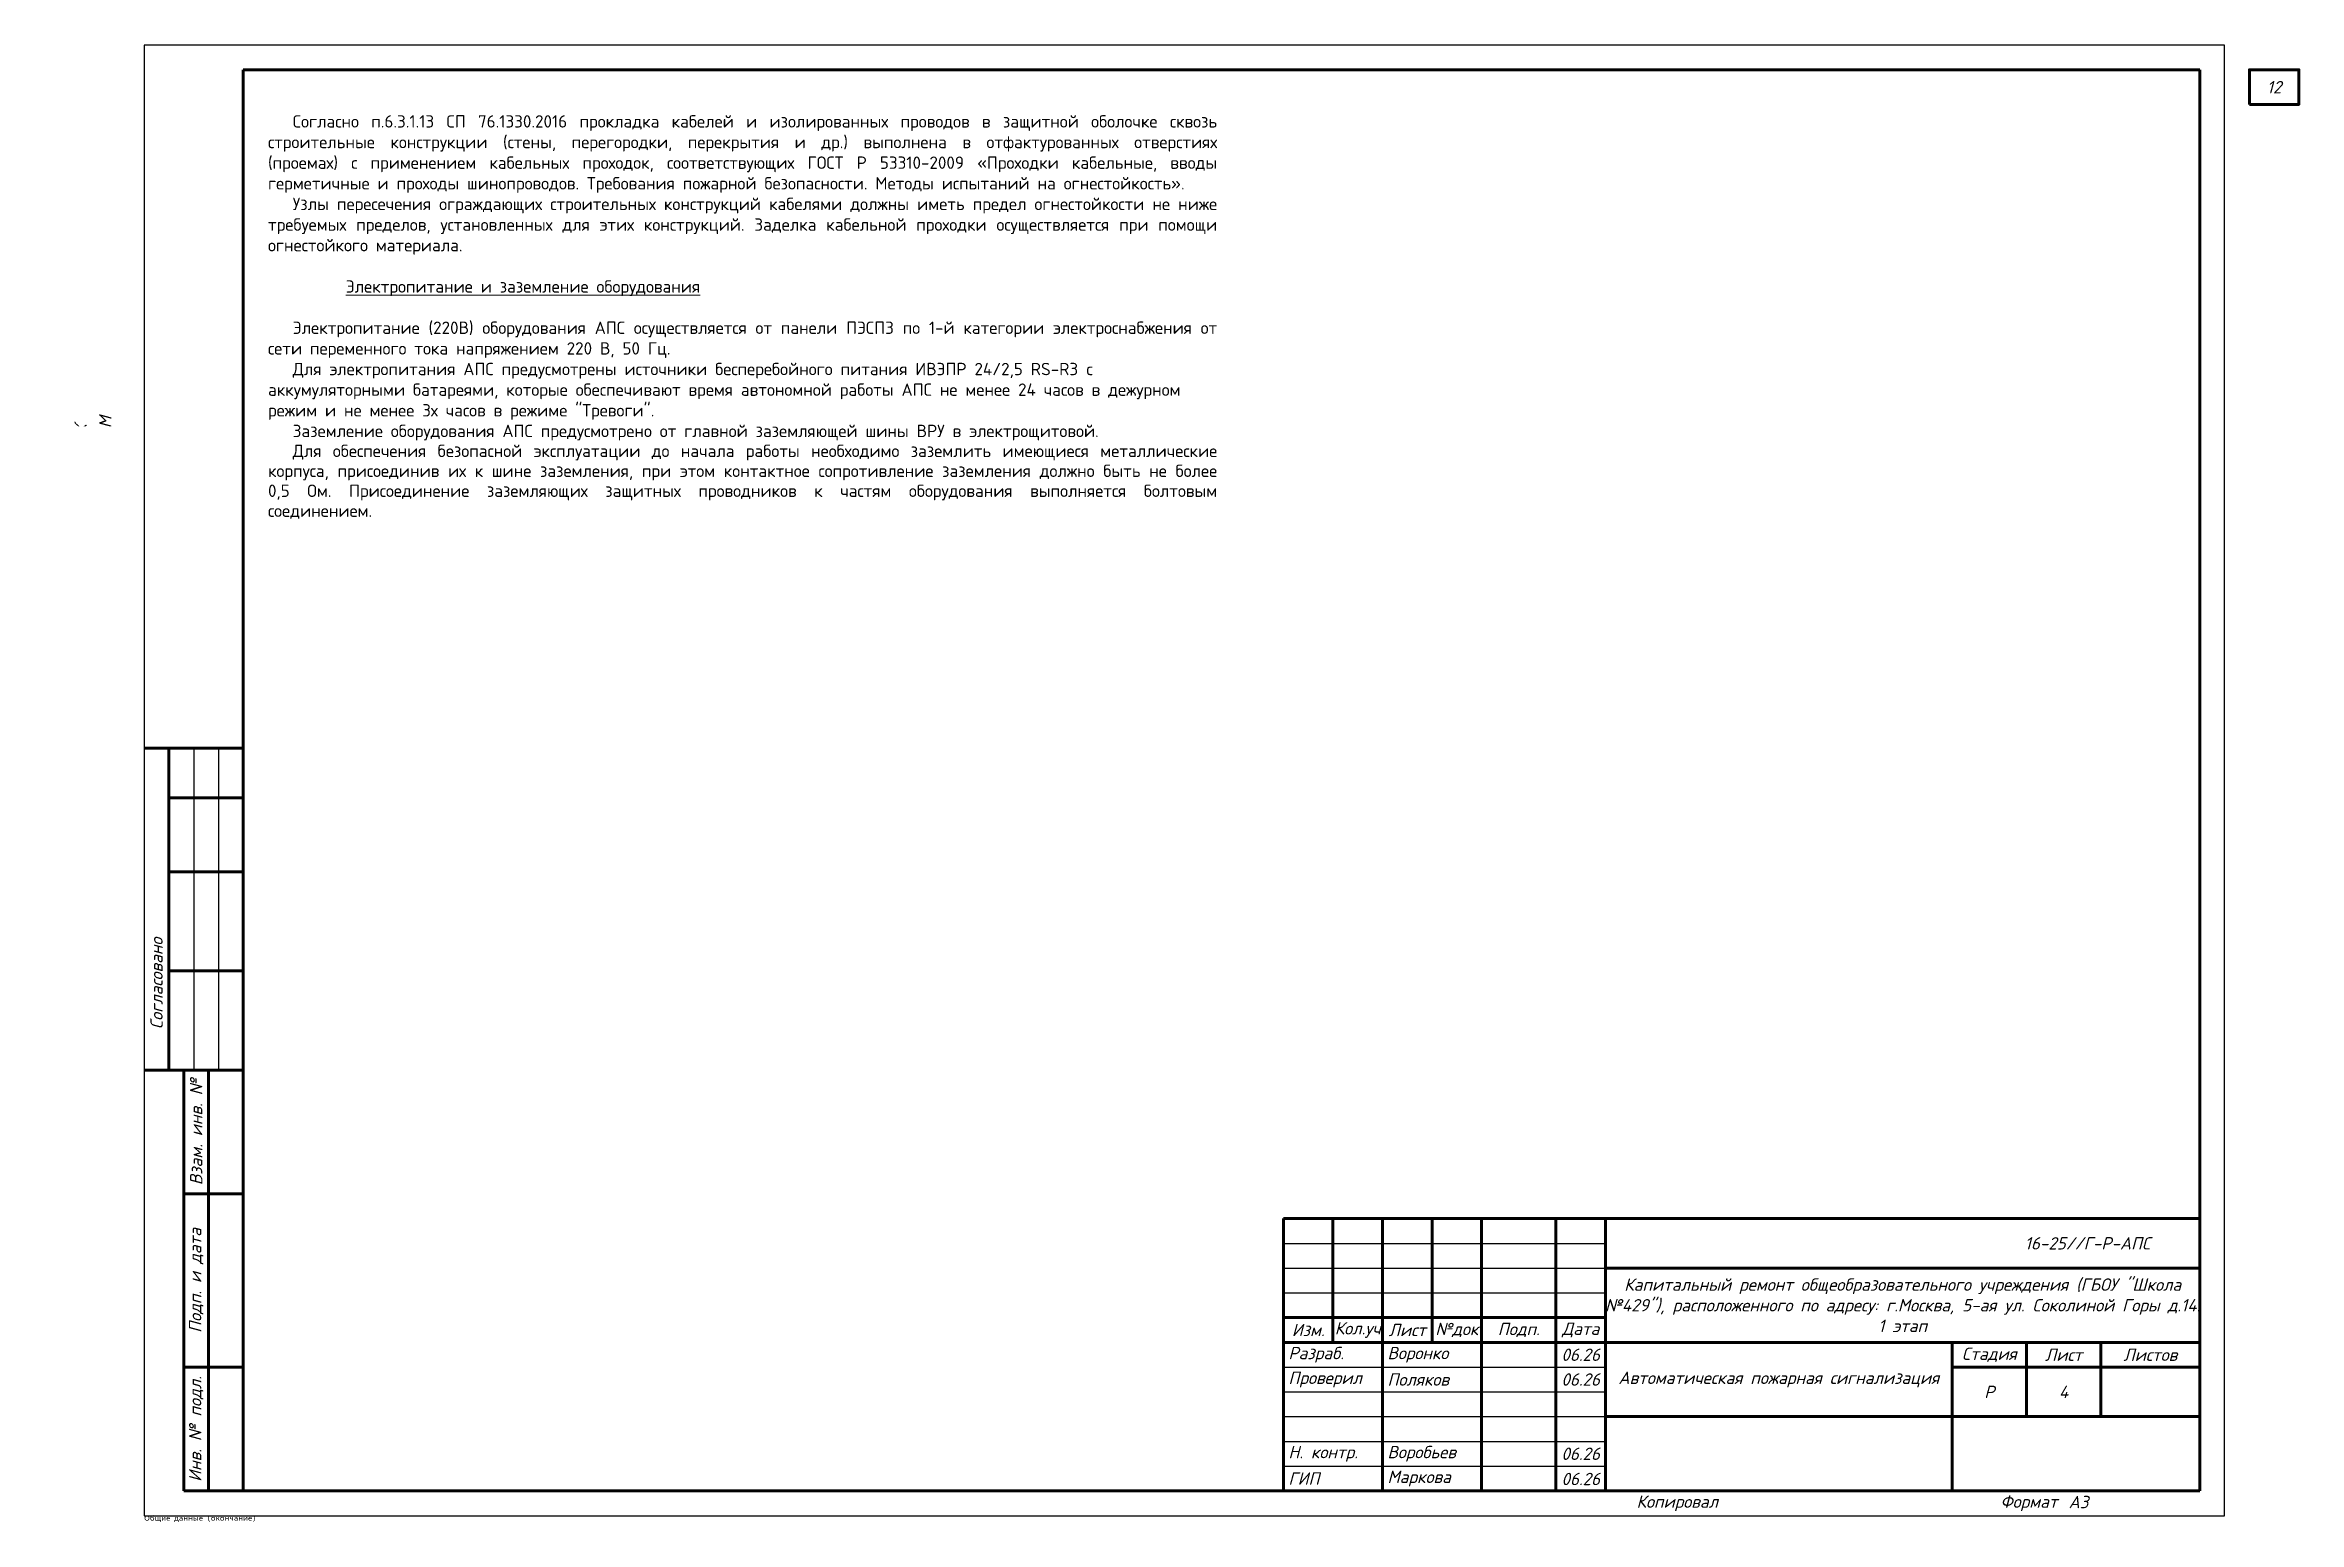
# Paper-space layout 'ОД4' of a CAD drawing. Header units: millimetres. Extents: x -20 to 435, y -1 to 297.
import ezdxf
from ezdxf.enums import TextEntityAlignment as Align

# ---------------------------------------------------------------- set-up
doc = ezdxf.new("R2018")
doc.units = ezdxf.units.MM
doc.header["$LTSCALE"] = 0.5
doc.set_wipeout_variables(frame=1)
doc.layers.get('0').update_dxf_attribs({"lineweight": 18})
doc.styles.add('ISOCPEUR', font='isocpeui.ttf', dxfattribs={"height": 250})
doc.styles.get("Standard").update_dxf_attribs({"font": 'txt.shx'})

# ---------------------------------------------------------------- blocks, each defined once
blk = doc.blocks.new('*U1089')
at = {"linetype": 'Continuous', "lineweight": 25, "transparency": 33554687}
for p, q in [((420, 297), (0, 297)), ((0, 297), (0, 0)), ((420, 0), (420, 297)), ((10, 155), (10, 90)), ((15, 155), (15, 90)), ((230, 55), (295, 55)), ((230, 50), (295, 50)), ((230, 45), (295, 45)), ((230, 30), (295, 30)), ((230, 25), (295, 25)), ((230, 20), (295, 20)), ((230, 15), (295, 15)), ((230, 10), (295, 10)), ((0, 0), (420, 0))]:
    blk.add_line(p, q, dxfattribs=at)
at = {"linetype": 'Continuous', "lineweight": 60, "transparency": 33554687}
for p, q in [((415, 292), (20, 292)), ((20, 292), (20, 5)), ((415, 5), (415, 292)), ((20, 155), (0, 155)), ((5, 155), (5, 90)), ((20, 145), (5, 145)), ((20, 130), (5, 130)), ((20, 110), (5, 110)), ((20, 90), (0, 90)), ((8, 90), (8, 5)), ((13, 90), (13, 5)), ((8, 65), (20, 65)), ((230, 60), (415, 60)), ((230, 5), (230, 60)), ((240, 60), (240, 35)), ((250, 60), (250, 5)), ((260, 60), (260, 35)), ((270, 60), (270, 5)), ((285, 60), (285, 5)), ((295, 5), (295, 60)), ((415, 5), (415, 60)), ((295, 50), (415, 50)), ((230, 40), (295, 40)), ((230, 35), (415, 35)), ((365, 35), (365, 5)), ((380, 35), (380, 20)), ((395, 35), (395, 20)), ((8, 30), (20, 30)), ((365, 30), (415, 30)), ((295, 20), (415, 20)), ((8, 5), (20, 5)), ((20, 5), (415, 5))]:
    blk.add_line(p, q, dxfattribs=at)
at = {"linetype": 'Continuous', "lineweight": 40, "transparency": 33554687}
blk.add_line((365, 5), (365, 35), dxfattribs=at)
at = {"lineweight": 60, "transparency": 33554687}
blk.add_lwpolyline([(425, 285), (435, 285), (435, 292), (425, 292)], close=True, dxfattribs=at)
at = {"linetype": 'Continuous', "transparency": 33554687, "rotation": 90, "style": 'ISOCPEUR'}
for s, insert, char_height, width, attachment_point in [('20_Главный_специалист_ВК', (-12.5, 176), 2.5, 19, 4), ('01.26', (-12.5, 215), 2.5, 10, 5), ('21_Главный_специалист_ЭОМ', (-7.5, 176), 2.5, 19, 4), ('01.26', (-7.5, 215), 2.5, 10, 5), ('01.26', (-2.5, 215), 2.5, 10, 5), ('Согласовано', (-17.5, 172.5), 3, 35, 5), ('Гл. спец ВК', (-12.5, 156), 2.5, 19, 4), ('Гл. спец ЭОМ', (-7.5, 156), 2.5, 19, 4), ('18_Главный_специалист_ОВ', (-2.5, 111), 2.5, 19, 4), ('01.26', (-12.5, 150), 2.5, 10, 5), ('01.26', (-7.5, 150), 2.5, 10, 5), ('01.26', (-2.5, 150), 2.5, 10, 5), ('19_Главный_конструктор', (-7.5, 111), 2.5, 19, 4), ('17_ГАП', (-12.5, 111), 2.5, 19, 4), ('Согласовано', (2.5, 107.5), 2.5, 35, 5), ('Гл. спец ОВ', (-2.5, 91), 2.5, 19, 4), ('Гл. констр. ', (-7.5, 91), 2.5, 19, 4), ('ГАП', (-12.5, 91), 2.5, 19, 4), ('Взам. инв. №', (10.5, 77.5), 2.5, 25, 5), ('Подп. и дата', (10.5, 47.5), 2.5, 35, 5), ('Инв. № подл.', (10.5, 17.5), 2.5, 25, 5)]:
    blk.add_mtext(s, dxfattribs=dict(at, insert=insert, char_height=char_height, width=width, attachment_point=attachment_point))
at = {"linetype": 'Continuous', "transparency": 33554687, "char_height": 2.5, "style": 'ISOCPEUR'}
for s, insert, width, attachment_point in [('16-25//Г-Р-АПС', (405, 55), 110, 6), ('\\pxsm1;Капитальный ремонт общеобразовательного учреждения (ГБОУ "Школа №429"), расположенного по адресу: г.Москва, 5-ая ул. Соколиной Горы д.14. 1 этап', (355, 42.5), 120, 5), ('Разраб.', (231, 32.5), 19, 4), ('Воронко', (251, 32.5), 19, 4), ('\\pxqc;06.26', (285, 32.5), 10, 4), ('Проверил', (231, 27.5), 19, 4), ('Поляков', (251, 27.5), 19, 4), ('\\pxqc;06.26', (285, 27.5), 10, 4), ('Р', (372.5, 25), 15, 5), ('Н. контр.', (231, 12.5), 19, 4), ('Воробьев', (251, 12.5), 19, 4), ('\\pxqc;06.26', (285, 12.5), 10, 4), ('ГИП', (231, 7.5), 19, 4), ('Маркова', (251, 7.5), 19, 4), ('\\pxqc;06.26', (285.02, 7.41), 10, 4), ('Копировал', (309.5, 2.5), 25, 5), ('Формат', (380.5, 2.5), 16, 5)]:
    blk.add_mtext(s, dxfattribs=dict(at, insert=insert, width=width, attachment_point=attachment_point))
at = {"transparency": 33554687, "char_height": 2.5, "attachment_point": 5, "style": 'ISOCPEUR'}
for s, insert, width in [('Изм.', (235, 37.5), 10), ('Кол.уч', (245, 37.5), 10), ('Лист', (255, 37.5), 10), ('№док', (265, 37.5), 10), ('Подп.', (277.5, 37.5), 15), ('Дата', (290, 37.5), 10), ('Стадия', (372.5, 32.5), 15), ('Лист', (387.5, 32.5), 15), ('Листов', (405, 32.5), 20)]:
    blk.add_mtext(s, dxfattribs=dict(at, insert=insert, width=width))
at = {"linetype": 'Continuous', "transparency": 33554687, "insert": (330, 27.5), "char_height": 2.5, "width": 70, "attachment_point": 5, "line_spacing_factor": 0.8, "style": 'ISOCPEUR'}
blk.add_mtext('\\pxsm1;Автоматическая пожарная сигнализация', dxfattribs=at)
at = {"transparency": 33554687, "style": 'ISOCPEUR'}
for tag, p in [('Сквозная_нумерация', (430, 288.5)), ('Форма3_номер_листа', (387.5, 25)), ('Форма3_количество_листов', (405, 25))]:
    blk.add_attdef(tag, text='', height=2.5, dxfattribs=at).set_placement(p, align=Align.MIDDLE_CENTER)
blk.add_attdef('Форма3_дополнительный_шифр', text='', height=2.5, dxfattribs=at).set_placement((405, 55), align=Align.MIDDLE_LEFT)
at = {"lineweight": 13, "transparency": 33554687, "flags": 141}
blk.add_attdef('Форма3_наименование_чертежа', text='', height=2.5, dxfattribs=at).set_placement((330, 12.5), align=Align.MIDDLE_CENTER)
at = {"transparency": 33554687, "style": 'ISOCPEUR', "flags": 8}
blk.add_attdef('Формат', (388.5, 1.5), '', height=2.5, dxfattribs=at)
at = {"transparency": 33554687}
blk.add_wipeout([(-20, 220), (-0.5, 220), (-0.5, 90), (-20, 90)], dxfattribs=at)

psp = doc.layouts.new('ОД4')

# ---------------------------------------------------------------- block references
at = {"transparency": 33554687}
ref = psp.add_blockref('*U1089', (0, 0), dxfattribs=at)
ref.add_attrib('Формат', 'А3', (388.5, 1.5), dxfattribs={"transparency": 33554687, "height": 2.5, "style": 'ISOCPEUR'})
ref.add_attrib('Форма3_номер_листа', '4', dxfattribs={"transparency": 33554687, "height": 2.5, "style": 'ISOCPEUR'}).set_placement((387.5, 25), align=Align.MIDDLE_CENTER)
lines = psp.add_mtext('Общие данные (окончание)', dxfattribs={"transparency": 33554687, "insert": (0, 0), "char_height": 1, "attachment_point": 1})
ref.add_attrib('Форма3_наименование_чертежа', '', (0, 0), dxfattribs={"flags": 90}).embed_mtext(lines)
ref.add_attrib('Сквозная_нумерация', '12', dxfattribs={"transparency": 33554687, "height": 2.5, "style": 'ISOCPEUR'}).set_placement((430, 288.5), align=Align.MIDDLE_CENTER)

# ---------------------------------------------------------------- next in the draw order: texts
at = {"lineweight": 15, "transparency": 33554687, "insert": (20, 287), "char_height": 2.5, "attachment_point": 1, "style": 'ISOCPEUR'}
psp.add_mtext_dynamic_auto_height_columns('\\pxi2,l2,b0.32083,a0.25,se1.20833;{\\fISOCPEUR|b0|i0|c204|p34;\\P\\pr1.1,b0.25,s*,qj;Согласно п.6.3.1.13 СП 76.1330.2016 прокладка кабелей и изолированных проводов в защитной оболочке сквозь строительные конструкции (стены, перегородки, перекрытия и др.) выполнена в отфактурованных отверстиях (проемах) с применением кабельных проходок, соответствующих ГОСТ Р 53310-2009 «Проходки кабельные, вводы герметичные и проходы шинопроводов. Требования пожарной безопасности. Методы испытаний на огнестойкость».\\PУзлы пересечения ограждающих строительных конструкций кабелями должны иметь предел огнестойкости не ниже требуемых пределов, установленных для этих конструкций. Заделка кабельной проходки осуществляется при помощи огнестойкого материала.\\L\\P\\pi0,l8.28333,r0,q*;\\PЭлектропитание и заземление оборудования\\l\\P\\P\\pi2,l2,r1.1,qj;Электропитание (220В) оборудования АПС осуществляется от панели ПЭСПЗ по 1-й категории электроснабжения от сети переменного тока напряжением 220 В, 50 Гц.\\P\\pr0,b0.28333,se1.25,ql;Для электропитания АПС предусмотрены источники бесперебойного питания ИВЭПР 24/2,5 RS-R3 c аккумуляторными батареями, которые обеспечивают время автономной работы АПС не менее 24 часов в дежурном режим и не менее 3х часов в режиме "Тревоги".\\P\\pr3.05,b0.29167,sm0.96667,qj;Заземление оборудования АПС предусмотрено от главной заземляющей шины ВРУ в электрощитовой.\\P\\pr1.09583,b0.29583;Для обеспечения безопасной эксплуатации до начала работы необходимо заземлить имеющиеся металлические корпуса, присоединив их к шине заземления, при этом контактное сопротивление заземления должно быть не более 0,5 Ом. Присоединение заземляющих защитных проводников к частям оборудования выполняется болтовым соединением.}', width=198.7741, gutter_width=0, height=282, count=1, dxfattribs=at)

doc.saveas('drawing.dxf')
